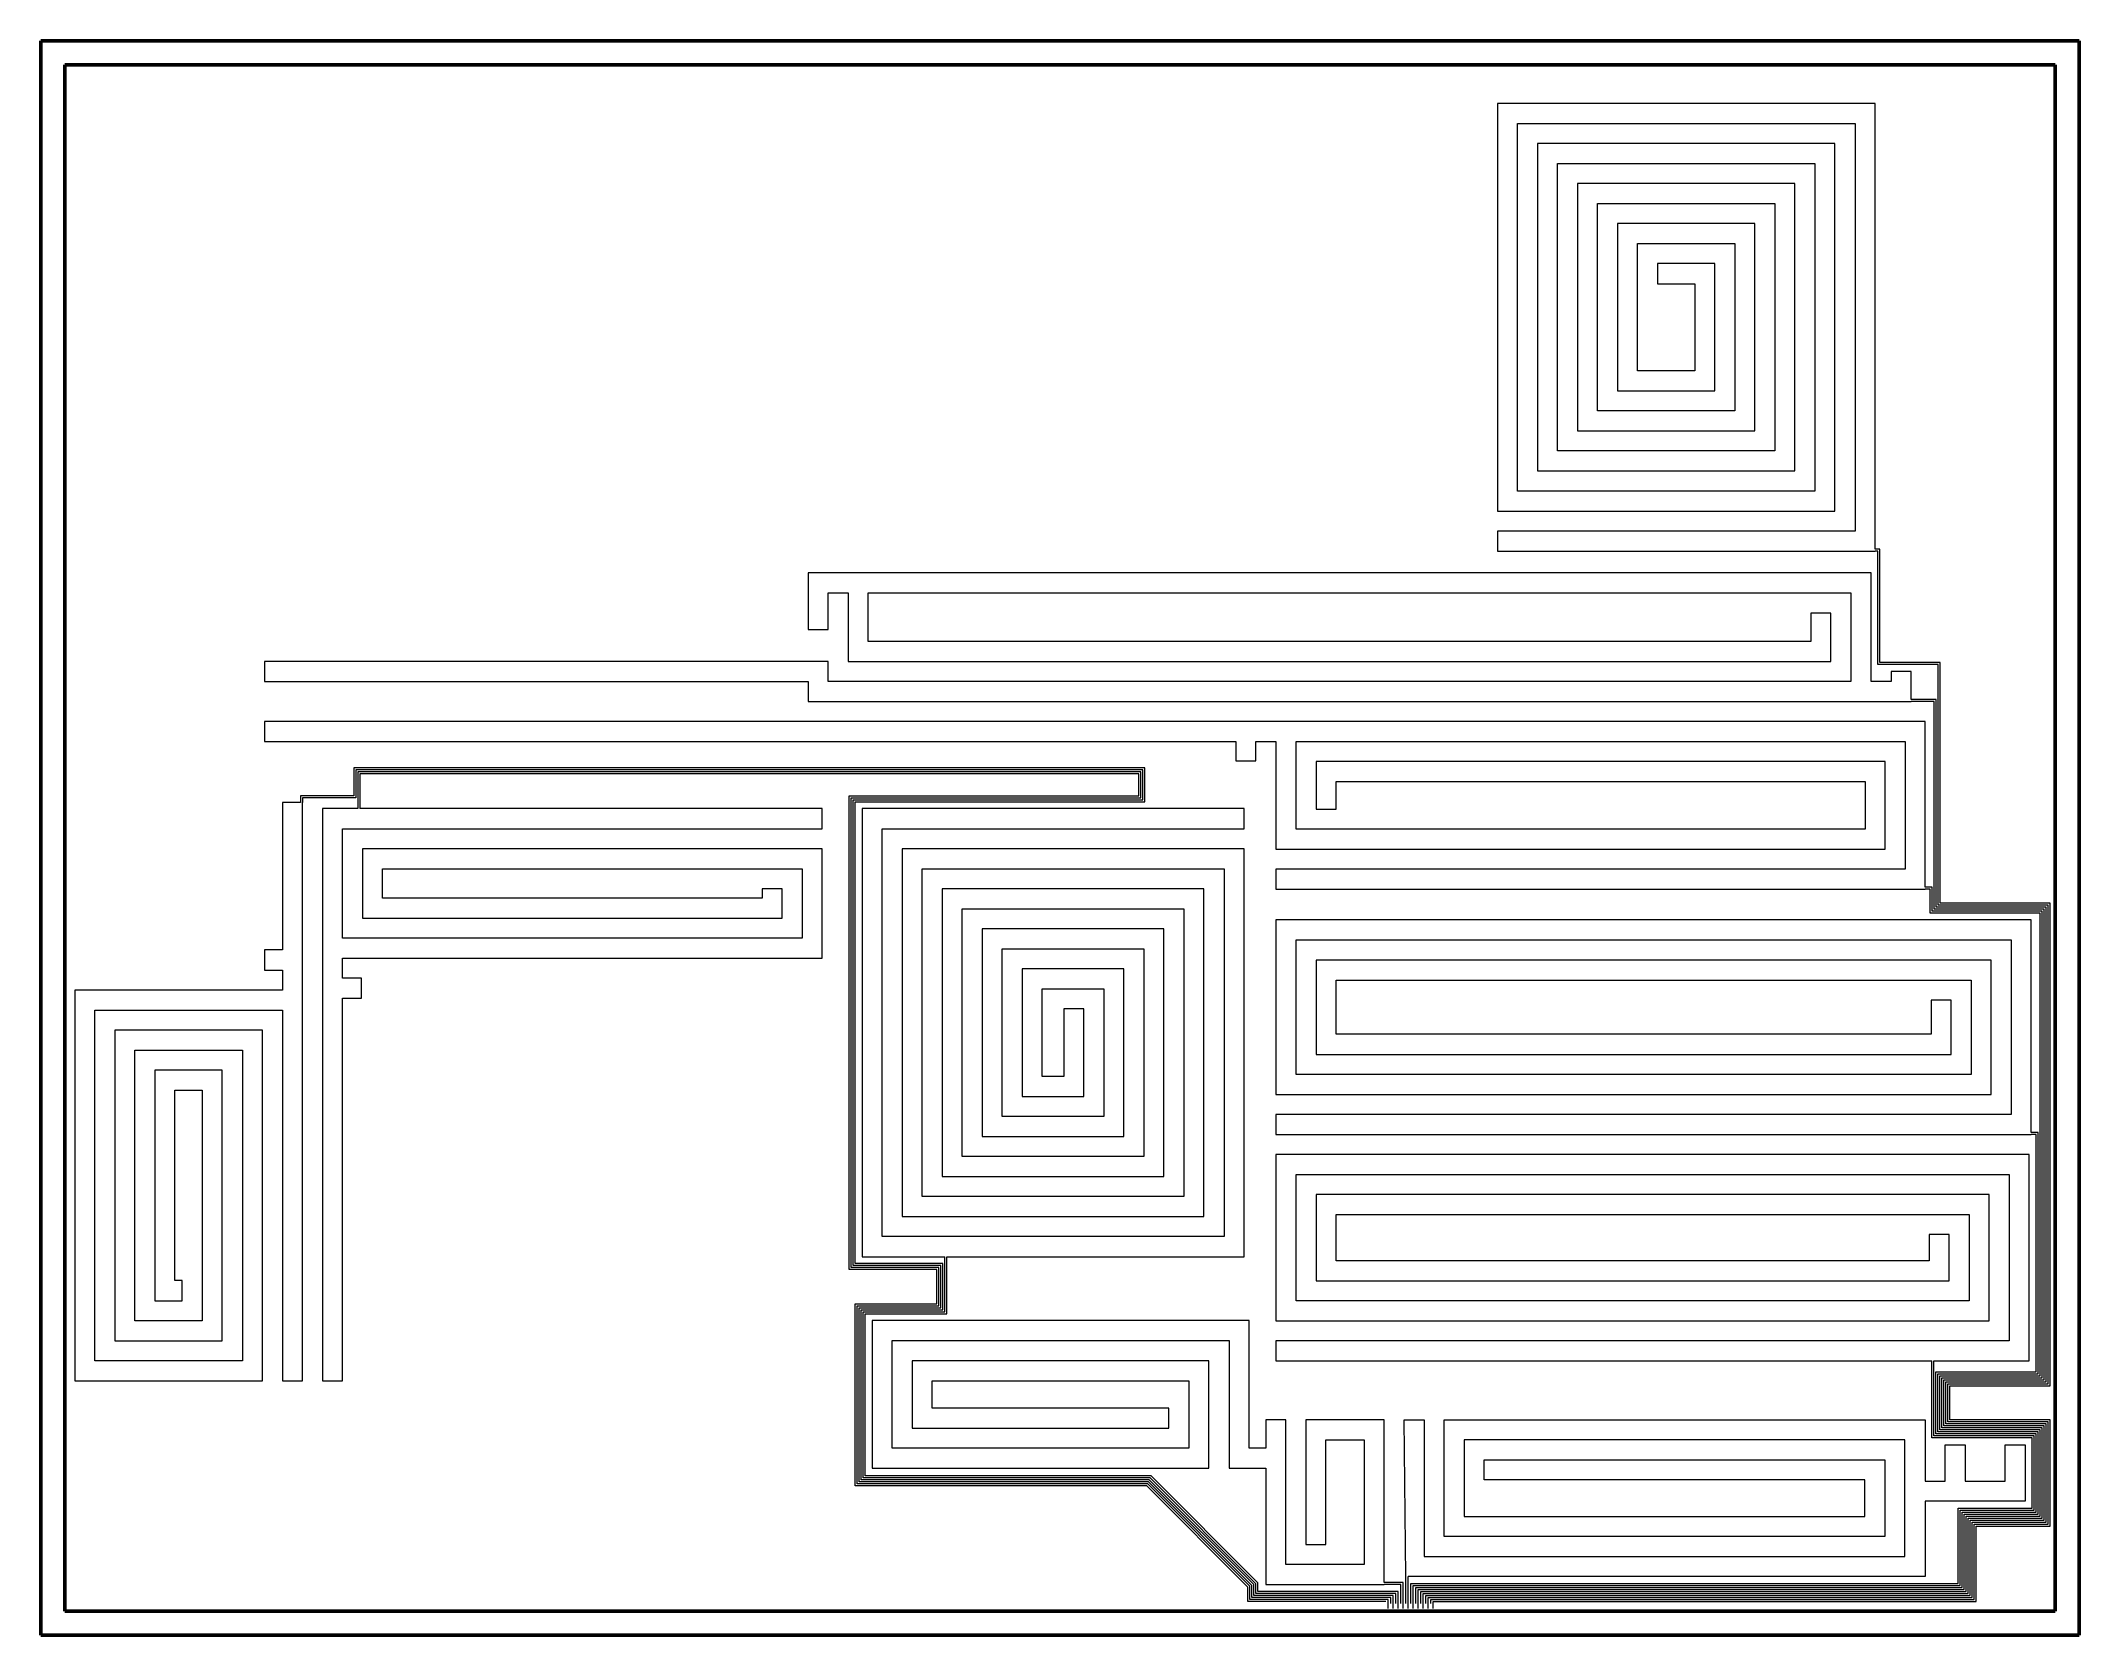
# Model space of a CAD drawing. Header units: millimetres. Extents: x -6611 to 13745, y -13256 to 2662.
import ezdxf

# ---------------------------------------------------------------- set-up
doc = ezdxf.new("R2010")
doc.units = ezdxf.units.MM
doc.layers.add('A-DETL-THIN', color=151, linetype='Continuous', lineweight=18)
doc.layers.add('A-WALL', color=113, linetype='Continuous', lineweight=18)

msp = doc.modelspace()

# ---------------------------------------------------------------- linework, layer by layer
at = {"layer": 'A-DETL-THIN'}
for p, q in [((11706, 2037), (7935, 2037)), ((7935, 2037), (7935, -2033)), ((11706, -2413), (11706, 2037)), ((8135, -1833), (8135, 1837)), ((8135, 1837), (11506, 1837)), ((11506, 1837), (11506, -2233)), ((11306, 1637), (8335, 1637)), ((8335, 1637), (8335, -1633)), ((11306, -2033), (11306, 1637)), ((8535, -1433), (8535, 1437)), ((8535, 1437), (11106, 1437)), ((11106, 1437), (11106, -1833)), ((10906, 1237), (8735, 1237)), ((8735, 1237), (8735, -1233)), ((10906, -1633), (10906, 1237)), ((8935, -1033), (8935, 1037)), ((8935, 1037), (10706, 1037)), ((10706, 1037), (10706, -1433)), ((10506, 837), (9135, 837)), ((9135, 837), (9135, -833)), ((10506, -1233), (10506, 837)), ((9335, -633), (9335, 637)), ((9335, 637), (10306, 637)), ((10306, 637), (10306, -1033)), ((10106, 437), (9535, 437)), ((9535, 437), (9535, 237)), ((10106, -833), (10106, 437)), ((9535, 237), (9906, 237)), ((9906, 237), (9906, -633)), ((9906, -633), (9335, -633)), ((9135, -833), (10106, -833)), ((10306, -1033), (8935, -1033)), ((8735, -1233), (10506, -1233)), ((10706, -1433), (8535, -1433)), ((8335, -1633), (10906, -1633)), ((7935, -2033), (11306, -2033)), ((11106, -1833), (8135, -1833)), ((11506, -2233), (7935, -2233)), ((7935, -2233), (7935, -2433)), ((7935, -2433), (11706, -2433)), ((11755, -2413), (11706, -2413)), ((11735, -2433), (11706, -2433)), ((11735, -3566), (11735, -2433)), ((11755, -3546), (11755, -2413)), ((11666, -2651), (1051, -2651)), ((1051, -2651), (1051, -3216)), ((11666, -3735), (11666, -2651)), ((1251, -3216), (1251, -2851)), ((1251, -2851), (1451, -2851)), ((1451, -2851), (1451, -3535)), ((1651, -3335), (1651, -2851)), ((1651, -2851), (11466, -2851)), ((11266, -3051), (11066, -3051)), ((11066, -3051), (11066, -3335)), ((11266, -3535), (11266, -3051)), ((11466, -2851), (11466, -3735)), ((1051, -3216), (1251, -3216)), ((11066, -3335), (1651, -3335)), ((1251, -3535), (-4376, -3535)), ((-4376, -3535), (-4376, -3735)), ((1251, -3735), (1251, -3535)), ((1451, -3535), (11266, -3535)), ((12335, -3566), (11735, -3566)), ((12355, -3546), (11755, -3546)), ((12066, -3635), (11866, -3635)), ((11866, -3635), (11866, -3735)), ((12066, -3915), (12066, -3635)), ((12335, -5966), (12335, -3566)), ((12355, -5946), (12355, -3546)), ((-4376, -3735), (1051, -3735)), ((1051, -3735), (1051, -3935)), ((11466, -3735), (1251, -3735)), ((11866, -3735), (11666, -3735)), ((1051, -3935), (12066, -3935)), ((12315, -3915), (12066, -3915)), ((12295, -3935), (12066, -3935)), ((12295, -6006), (12295, -3935)), ((12315, -5986), (12315, -3915)), ((12206, -4134), (-4376, -4134)), ((-4376, -4134), (-4376, -4334)), ((12206, -5789), (12206, -4134)), ((-4376, -4334), (5324, -4334)), ((5324, -4334), (5324, -4526)), ((5524, -4526), (5524, -4334)), ((5524, -4334), (5724, -4334)), ((5724, -4334), (5724, -5409)), ((5924, -5209), (5924, -4334)), ((5924, -4334), (12006, -4334)), ((12006, -4334), (12006, -5609)), ((4414, -4595), (-3486, -4595)), ((-3486, -4595), (-3486, -4875)), ((4394, -4615), (-3466, -4615)), ((-3466, -4615), (-3466, -4895)), ((4374, -4635), (-3446, -4635)), ((-3446, -4635), (-3446, -5004)), ((4354, -4655), (-3426, -4655)), ((-3426, -4655), (-3426, -5004)), ((4354, -4875), (4354, -4655)), ((4374, -4895), (4374, -4635)), ((4394, -4915), (4394, -4615)), ((4414, -4935), (4414, -4595)), ((5324, -4526), (5524, -4526)), ((11806, -4534), (6124, -4534)), ((6124, -4534), (6124, -5009)), ((11806, -5409), (11806, -4534)), ((-3486, -4875), (-4018, -4875)), ((-4018, -4875), (-4018, -4944)), ((1461, -9606), (1461, -4875)), ((1461, -4875), (4354, -4875)), ((6324, -5009), (6324, -4734)), ((6324, -4734), (11606, -4734)), ((11606, -4734), (11606, -5209)), ((-4018, -4944), (-4198, -4944)), ((-4198, -4944), (-4198, -6415)), ((-3466, -4895), (-3998, -4895)), ((-3998, -4895), (-3998, -4944)), ((-3998, -10716), (-3998, -4944)), ((-3446, -5004), (-3799, -5004)), ((-3799, -5004), (-3799, -10716)), ((1192, -5004), (-3426, -5004)), ((1192, -5204), (1192, -5004)), ((1481, -9586), (1481, -4895)), ((1481, -4895), (4374, -4895)), ((1501, -9566), (1501, -4915)), ((1501, -4915), (4394, -4915)), ((1521, -9546), (1521, -4935)), ((1521, -4935), (4414, -4935)), ((5405, -5004), (1590, -5004)), ((1590, -5004), (1590, -9477)), ((5405, -5204), (5405, -5004)), ((6124, -5009), (6324, -5009)), ((-3599, -6296), (-3599, -5204)), ((-3599, -5204), (1192, -5204)), ((1790, -9277), (1790, -5204)), ((1790, -5204), (5405, -5204)), ((11606, -5209), (5924, -5209)), ((1192, -5404), (-3399, -5404)), ((-3399, -5404), (-3399, -6096)), ((1192, -6496), (1192, -5404)), ((5405, -5404), (1990, -5404)), ((1990, -5404), (1990, -9077)), ((5405, -9477), (5405, -5404)), ((5724, -5409), (11806, -5409)), ((-3199, -5896), (-3199, -5604)), ((-3199, -5604), (992, -5604)), ((992, -5604), (992, -6296)), ((2190, -8877), (2190, -5604)), ((2190, -5604), (5205, -5604)), ((5205, -5604), (5205, -9277)), ((12006, -5609), (5724, -5609)), ((5724, -5609), (5724, -5809)), ((592, -5896), (-3199, -5896)), ((792, -5804), (592, -5804)), ((592, -5804), (592, -5896)), ((792, -6096), (792, -5804)), ((5005, -5804), (2390, -5804)), ((2390, -5804), (2390, -8677)), ((5005, -9077), (5005, -5804)), ((5724, -5809), (12206, -5809)), ((12275, -5789), (12206, -5789)), ((12255, -5809), (12206, -5809)), ((12255, -6046), (12255, -5809)), ((12275, -6026), (12275, -5789)), ((-3399, -6096), (792, -6096)), ((2590, -8477), (2590, -6004)), ((2590, -6004), (4805, -6004)), ((4805, -6004), (4805, -8877)), ((13355, -6046), (12255, -6046)), ((13375, -6026), (12275, -6026)), ((13395, -6006), (12295, -6006)), ((13415, -5986), (12315, -5986)), ((13435, -5966), (12335, -5966)), ((13455, -5946), (12355, -5946)), ((13355, -10666), (13355, -6046)), ((13375, -10686), (13375, -6026)), ((13395, -10706), (13395, -6006)), ((13415, -10726), (13415, -5986)), ((13435, -10746), (13435, -5966)), ((13455, -10766), (13455, -5946)), ((992, -6296), (-3599, -6296)), ((4605, -6204), (2790, -6204)), ((2790, -6204), (2790, -8277)), ((4605, -8677), (4605, -6204)), ((13266, -6115), (5724, -6115)), ((5724, -6115), (5724, -7857)), ((13266, -8237), (13266, -6115)), ((-4198, -6415), (-4376, -6415)), ((-4376, -6415), (-4376, -6615)), ((-3599, -6696), (-3599, -6496)), ((-3599, -6496), (1192, -6496)), ((2990, -8077), (2990, -6404)), ((2990, -6404), (4405, -6404)), ((4405, -6404), (4405, -8477)), ((5924, -7657), (5924, -6315)), ((5924, -6315), (13066, -6315)), ((13066, -6315), (13066, -8057)), ((-4376, -6615), (-4198, -6615)), ((-4198, -6615), (-4198, -6815)), ((-3408, -6696), (-3599, -6696)), ((-3408, -6896), (-3408, -6696)), ((4205, -6604), (3190, -6604)), ((3190, -6604), (3190, -7877)), ((4205, -8277), (4205, -6604)), ((12866, -6515), (6124, -6515)), ((6124, -6515), (6124, -7457)), ((6324, -7257), (6324, -6715)), ((6324, -6715), (12666, -6715)), ((12666, -6715), (12666, -7657)), ((12866, -7857), (12866, -6515)), ((-4198, -6815), (-6271, -6815)), ((-6271, -6815), (-6271, -10716)), ((-3599, -10716), (-3599, -6896)), ((-3599, -6896), (-3408, -6896)), ((3390, -7677), (3390, -6804)), ((3390, -6804), (4005, -6804)), ((4005, -6804), (4005, -8077)), ((12466, -6915), (12266, -6915)), ((12266, -6915), (12266, -7257)), ((12466, -7457), (12466, -6915)), ((-6071, -10516), (-6071, -7015)), ((-6071, -7015), (-4198, -7015)), ((-4198, -7015), (-4198, -10716)), ((3805, -7004), (3605, -7004)), ((3605, -7004), (3605, -7677)), ((3805, -7877), (3805, -7004)), ((-4398, -7215), (-5871, -7215)), ((-5871, -7215), (-5871, -10316)), ((-4398, -10716), (-4398, -7215)), ((12266, -7257), (6324, -7257)), ((-5671, -10116), (-5671, -7415)), ((-5671, -7415), (-4598, -7415)), ((-4598, -7415), (-4598, -10516)), ((6124, -7457), (12466, -7457)), ((-4798, -7615), (-5471, -7615)), ((-5471, -7615), (-5471, -9916)), ((-4798, -10316), (-4798, -7615)), ((3605, -7677), (3390, -7677)), ((12666, -7657), (5924, -7657)), ((-5271, -9716), (-5271, -7815)), ((-5271, -7815), (-4998, -7815)), ((-4998, -7815), (-4998, -10116)), ((3190, -7877), (3805, -7877)), ((5724, -7857), (12866, -7857)), ((4005, -8077), (2990, -8077)), ((13066, -8057), (5724, -8057)), ((5724, -8057), (5724, -8257)), ((2790, -8277), (4205, -8277)), ((5724, -8257), (13266, -8257)), ((13335, -8237), (13266, -8237)), ((13315, -8257), (13266, -8257)), ((13315, -10626), (13315, -8257)), ((13335, -10646), (13335, -8237)), ((4405, -8477), (2590, -8477)), ((13245, -8456), (5724, -8456)), ((5724, -8456), (5724, -10117)), ((13245, -10517), (13245, -8456)), ((2390, -8677), (4605, -8677)), ((5924, -9917), (5924, -8656)), ((5924, -8656), (13045, -8656)), ((13045, -8656), (13045, -10317)), ((4805, -8877), (2190, -8877)), ((12845, -8856), (6124, -8856)), ((6124, -8856), (6124, -9717)), ((12845, -10117), (12845, -8856)), ((1990, -9077), (5005, -9077)), ((6324, -9517), (6324, -9056)), ((6324, -9056), (12645, -9056)), ((12645, -9056), (12645, -9917)), ((5205, -9277), (1790, -9277)), ((12445, -9256), (12245, -9256)), ((12245, -9256), (12245, -9517)), ((12445, -9717), (12445, -9256)), ((2378, -9566), (1501, -9566)), ((2398, -9546), (1521, -9546)), ((1590, -9477), (2418, -9477)), ((2378, -9986), (2378, -9566)), ((2398, -10006), (2398, -9546)), ((2418, -10026), (2418, -9477)), ((2438, -10046), (2438, -9477)), ((2438, -9477), (5405, -9477)), ((12245, -9517), (6324, -9517)), ((-5198, -9716), (-5271, -9716)), ((-5198, -9916), (-5198, -9716)), ((2338, -9606), (1461, -9606)), ((2358, -9586), (1481, -9586)), ((2338, -9946), (2338, -9606)), ((2358, -9966), (2358, -9586)), ((6124, -9717), (12445, -9717)), ((-5471, -9916), (-5198, -9916)), ((1521, -11766), (1521, -9946)), ((1521, -9946), (2338, -9946)), ((1541, -11746), (1541, -9966)), ((1541, -9966), (2358, -9966)), ((12645, -9917), (5924, -9917)), ((-4998, -10116), (-5671, -10116)), ((1561, -11726), (1561, -9986)), ((1561, -9986), (2378, -9986)), ((1581, -11706), (1581, -10006)), ((1581, -10006), (2398, -10006)), ((1601, -11686), (1601, -10026)), ((1601, -10026), (2418, -10026)), ((1621, -11666), (1621, -10046)), ((1621, -10046), (2438, -10046)), ((5455, -10115), (1690, -10115)), ((1690, -10115), (1690, -11589)), ((5455, -11389), (5455, -10115)), ((5724, -10117), (12845, -10117)), ((-5871, -10316), (-4798, -10316)), ((1890, -11389), (1890, -10315)), ((1890, -10315), (5255, -10315)), ((5255, -10315), (5255, -11589)), ((13045, -10317), (5724, -10317)), ((5724, -10317), (5724, -10517)), ((-4598, -10516), (-6071, -10516)), ((5055, -10515), (2090, -10515)), ((2090, -10515), (2090, -11189)), ((5055, -11589), (5055, -10515)), ((5724, -10517), (12274, -10517)), ((12274, -11286), (12274, -10517)), ((12294, -11266), (12294, -10517)), ((12294, -10517), (13245, -10517)), ((-6271, -10716), (-4398, -10716)), ((-4198, -10716), (-3998, -10716)), ((-3799, -10716), (-3599, -10716)), ((2290, -10989), (2290, -10715)), ((2290, -10715), (4855, -10715)), ((4855, -10715), (4855, -11389)), ((12314, -11246), (12314, -10626)), ((12314, -10626), (13315, -10626)), ((12334, -11226), (12334, -10646)), ((12334, -10646), (13335, -10646)), ((12354, -11206), (12354, -10666)), ((12354, -10666), (13355, -10666)), ((12374, -11186), (12374, -10686)), ((12374, -10686), (13375, -10686)), ((12394, -11166), (12394, -10706)), ((12394, -10706), (13395, -10706)), ((12414, -11146), (12414, -10726)), ((12414, -10726), (13415, -10726)), ((12434, -11126), (12434, -10746)), ((12434, -10746), (13435, -10746)), ((12454, -11106), (12454, -10766)), ((12454, -10766), (13455, -10766)), ((4655, -10989), (2290, -10989)), ((4655, -11189), (4655, -10989)), ((2090, -11189), (4655, -11189)), ((5821, -11105), (5621, -11105)), ((5621, -11105), (5621, -11389)), ((5821, -12550), (5821, -11105)), ((6804, -11105), (6021, -11105)), ((6021, -11105), (6021, -12350)), ((6804, -12730), (6804, -11105)), ((7020, -12670), (7003, -11105)), ((7003, -11105), (7203, -11105)), ((7203, -11105), (7203, -12470)), ((7403, -12270), (7403, -11105)), ((7403, -11105), (12205, -11105)), ((12205, -11105), (12205, -11717)), ((13375, -11186), (12374, -11186)), ((13395, -11166), (12394, -11166)), ((13415, -11146), (12414, -11146)), ((13435, -11126), (12434, -11126)), ((13455, -11106), (12454, -11106)), ((13375, -12086), (13375, -11186)), ((13395, -12106), (13395, -11166)), ((13415, -12126), (13415, -11146)), ((13435, -12146), (13435, -11126)), ((13455, -12166), (13455, -11106)), ((4855, -11389), (1890, -11389)), ((5621, -11389), (5455, -11389)), ((6221, -12350), (6221, -11305)), ((6221, -11305), (6604, -11305)), ((6604, -11305), (6604, -12550)), ((12005, -11305), (7603, -11305)), ((7603, -11305), (7603, -12070)), ((12005, -12470), (12005, -11305)), ((13275, -11286), (12274, -11286)), ((13295, -11266), (12294, -11266)), ((13315, -11246), (12314, -11246)), ((13335, -11226), (12334, -11226)), ((13355, -11206), (12354, -11206)), ((12405, -11717), (12405, -11355)), ((12405, -11355), (12605, -11355)), ((12605, -11355), (12605, -11717)), ((13006, -11717), (13006, -11355)), ((13006, -11355), (13206, -11355)), ((13206, -11355), (13206, -11917)), ((13275, -11986), (13275, -11286)), ((13295, -12006), (13295, -11266)), ((13315, -12026), (13315, -11246)), ((13335, -12046), (13335, -11226)), ((13355, -12066), (13355, -11206)), ((1690, -11589), (5055, -11589)), ((5255, -11589), (5621, -11589)), ((5621, -11589), (5621, -12750)), ((7803, -11705), (7803, -11505)), ((7803, -11505), (11805, -11505)), ((11805, -11505), (11805, -12270)), ((4435, -11766), (1521, -11766)), ((4443, -11746), (1541, -11746)), ((4451, -11726), (1561, -11726)), ((4459, -11706), (1581, -11706)), ((4468, -11686), (1601, -11686)), ((4476, -11666), (1621, -11666)), ((5444, -12776), (4435, -11766)), ((5464, -12767), (4443, -11746)), ((5484, -12759), (4451, -11726)), ((5504, -12751), (4459, -11706)), ((5524, -12743), (4468, -11686)), ((5544, -12734), (4476, -11666)), ((11605, -11705), (7803, -11705)), ((11605, -12070), (11605, -11705)), ((12205, -11717), (12405, -11717)), ((12605, -11717), (13006, -11717)), ((13206, -11917), (12205, -11917)), ((12205, -11917), (12205, -12670)), ((12535, -12739), (12535, -11986)), ((12535, -11986), (13275, -11986)), ((12555, -12759), (12555, -12006)), ((12555, -12006), (13295, -12006)), ((7603, -12070), (11605, -12070)), ((12575, -12779), (12575, -12026)), ((12575, -12026), (13315, -12026)), ((12595, -12799), (12595, -12046)), ((12595, -12046), (13335, -12046)), ((12615, -12819), (12615, -12066)), ((12615, -12066), (13355, -12066)), ((12635, -12839), (12635, -12086)), ((12635, -12086), (13375, -12086)), ((12655, -12859), (12655, -12106)), ((12655, -12106), (13395, -12106)), ((12675, -12879), (12675, -12126)), ((12675, -12126), (13415, -12126)), ((12695, -12899), (12695, -12146)), ((12695, -12146), (13435, -12146)), ((12715, -12919), (12715, -12166)), ((12715, -12166), (13455, -12166)), ((6021, -12350), (6221, -12350)), ((11805, -12270), (7403, -12270)), ((6604, -12550), (5821, -12550)), ((7203, -12470), (12005, -12470)), ((5444, -12919), (5444, -12776)), ((5464, -12899), (5464, -12767)), ((5484, -12879), (5484, -12759)), ((5504, -12859), (5504, -12751)), ((5524, -12839), (5524, -12743)), ((5544, -12819), (5544, -12734)), ((6945, -12819), (5544, -12819)), ((5621, -12750), (6804, -12750)), ((6995, -12730), (6804, -12730)), ((6970, -12750), (6804, -12750)), ((6945, -12989), (6945, -12819)), ((6970, -12939), (6970, -12750)), ((6995, -12989), (6995, -12730)), ((7020, -12939), (7020, -12670)), ((7045, -12989), (7045, -12670)), ((12205, -12670), (7045, -12670)), ((7070, -12939), (7070, -12739)), ((7070, -12739), (12535, -12739)), ((7095, -12989), (7095, -12759)), ((7095, -12759), (12555, -12759)), ((7120, -12939), (7120, -12779)), ((7120, -12779), (12575, -12779)), ((7145, -12989), (7145, -12799)), ((7145, -12799), (12595, -12799)), ((7170, -12939), (7170, -12819)), ((7170, -12819), (12615, -12819)), ((6820, -12919), (5444, -12919)), ((6845, -12899), (5464, -12899)), ((6870, -12879), (5484, -12879)), ((6895, -12859), (5504, -12859)), ((6920, -12839), (5524, -12839)), ((6845, -12989), (6845, -12899)), ((6870, -12939), (6870, -12879)), ((6895, -12989), (6895, -12859)), ((6920, -12939), (6920, -12839)), ((7195, -12989), (7195, -12839)), ((7195, -12839), (12635, -12839)), ((7220, -12939), (7220, -12859)), ((7220, -12859), (12655, -12859)), ((7245, -12989), (7245, -12879)), ((7245, -12879), (12675, -12879)), ((7270, -12939), (7270, -12899)), ((7270, -12899), (12695, -12899)), ((7295, -12989), (7295, -12919)), ((7295, -12919), (12715, -12919))]:
    msp.add_line(p, q, dxfattribs=at)
at = {"layer": 'A-WALL', "lineweight": 50}
for p, q in [((-6611, 2662), (-6611, -13256)), ((13745, 2662), (-6611, 2662)), ((13745, -13256), (13745, 2662)), ((-6371, -13016), (-6371, 2422)), ((-6371, 2422), (13505, 2422)), ((13505, 2422), (13505, -13016)), ((13505, -13016), (-6371, -13016)), ((-6611, -13256), (13745, -13256))]:
    msp.add_line(p, q, dxfattribs=at)

doc.saveas('drawing.dxf')
